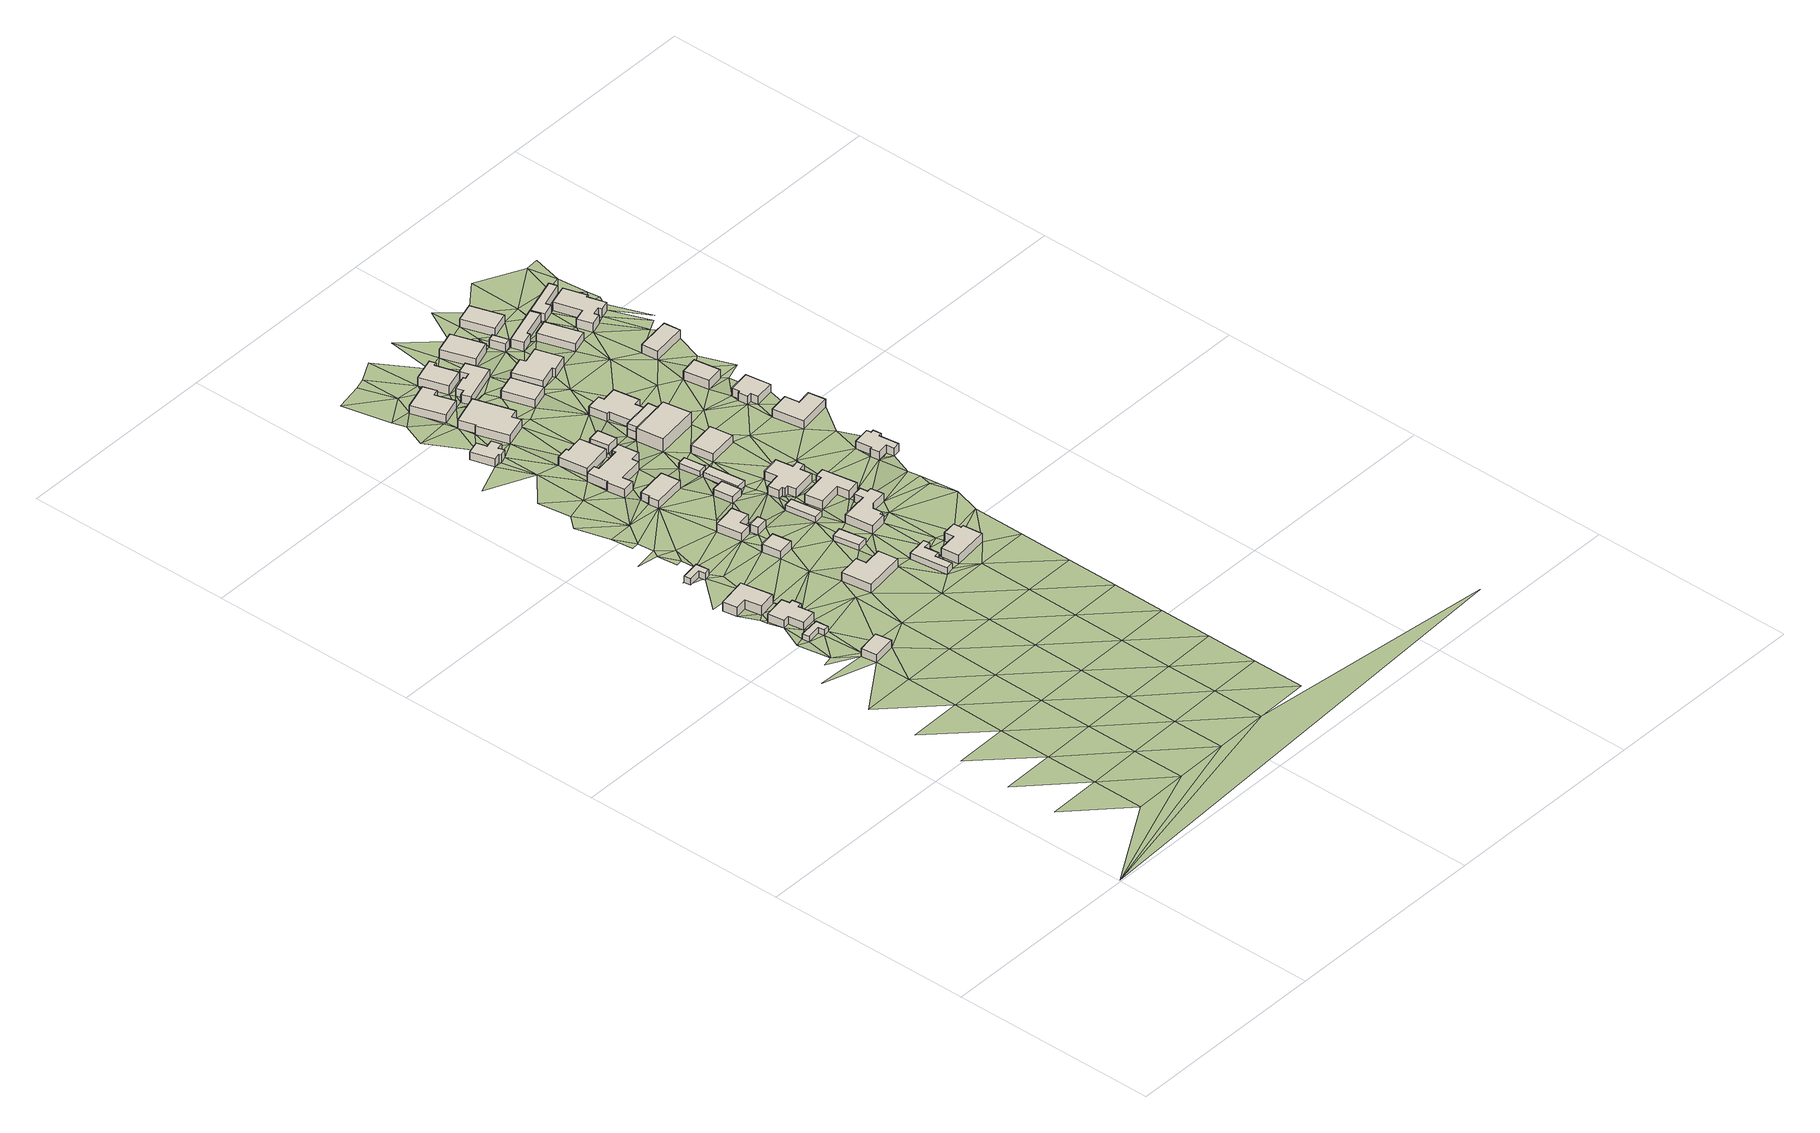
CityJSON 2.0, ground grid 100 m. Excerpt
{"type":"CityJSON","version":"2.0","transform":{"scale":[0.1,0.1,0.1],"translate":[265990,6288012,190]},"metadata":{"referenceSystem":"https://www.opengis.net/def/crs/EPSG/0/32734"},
"CityObjects":{
"building1":{"type":"Building","attributes":{"building":"cabin","building:levels":"1","building_height":2.8,"roof_height":196.47,"ground_height":193.67,"plus_code":"4FRWFFHJ+X83"},"geometry":[{"type":"Solid","lod":"1","boundaries":[[[[0,1,2,3]],[[1,4,5,2]],[[4,6,7,5]],[[6,8,9,7]],[[8,10,11,9]],[[10,0,3,11]],[[3,2,5,7,9,11]],[[10,8,6,4,1,0]]]]}]},
"building2":{"type":"Building","attributes":{"address":"19 Lavender Crescent Mamre 7347 Cape Town","building":"house","building:levels":"1","building_height":4.1,"roof_height":197.36,"ground_height":193.26,"plus_code":"4FRWFFHJ+V96"},"geometry":[{"type":"Solid","lod":"1","boundaries":[[[[12,13,14,15]],[[13,16,17,14]],[[16,18,19,17]],[[18,12,15,19]],[[15,14,17,19]],[[18,16,13,12]]]]}]},
"building3":{"type":"Building","attributes":{"address":"23 Lavender Crescent Mamre 7347 Cape Town","building":"house","building:levels":"1","building_height":4.1,"roof_height":197.77,"ground_height":193.67,"plus_code":"4FRWFFJJ+283"},"geometry":[{"type":"Solid","lod":"1","boundaries":[[[[20,21,22,23]],[[21,24,25,22]],[[24,26,27,25]],[[26,28,29,27]],[[28,30,31,29]],[[30,32,33,31]],[[32,34,35,33]],[[34,36,37,35]],[[36,38,39,37]],[[38,20,23,39]],[[23,22,25,27,29,31,33,35,37,39]],[[38,36,34,32,30,28,26,24,21,20]]]]}]},
"building4":{"type":"Building","attributes":{"address":"25 Lavender Crescent Mamre 7347 Cape Town","building":"house","building:levels":"1","building_height":4.1,"roof_height":198.07,"ground_height":193.97,"plus_code":"4FRWFFJJ+38J"},"geometry":[{"type":"Solid","lod":"1","boundaries":[[[[40,41,42,43]],[[41,44,45,42]],[[44,46,47,45]],[[46,48,49,47]],[[48,50,51,49]],[[50,40,43,51]],[[43,42,45,47,49,51]],[[50,48,46,44,41,40]]]]}]},
"building5":{"type":"Building","attributes":{"building":"cabin","building:levels":"1","building_height":2.8,"roof_height":197.1,"ground_height":194.3,"plus_code":"4FRWFFJJ+58C"},"geometry":[{"type":"Solid","lod":"1","boundaries":[[[[52,53,54,55]],[[53,56,57,54]],[[56,58,59,57]],[[58,60,61,59]],[[60,62,63,61]],[[62,52,55,63]],[[55,54,57,59,61,63]],[[62,60,58,56,53,52]]]]}]},
"building6":{"type":"Building","attributes":{"address":"26 Lavender Crescent Mamre 7347 Cape Town","building":"yes","building:levels":"1","building_height":4.1,"roof_height":199.03,"ground_height":194.93,"plus_code":"4FRWFFJJ+4FC"},"geometry":[{"type":"Solid","lod":"1","boundaries":[[[[64,65,66,67]],[[65,68,69,66]],[[68,70,71,69]],[[70,64,67,71]],[[67,66,69,71]],[[70,68,65,64]]]]}]},
"building7":{"type":"Building","attributes":{"address":"22 Lavender Crescent Mamre 7347 Cape Town","building":"house","building:levels":"1","building_height":4.1,"roof_height":198.68,"ground_height":194.58,"plus_code":"4FRWFFHJ+XGC"},"geometry":[{"type":"Solid","lod":"1","boundaries":[[[[72,73,74,75]],[[73,76,77,74]],[[76,78,79,77]],[[78,80,81,79]],[[80,82,83,81]],[[82,72,75,83]],[[75,74,77,79,81,83]],[[82,80,78,76,73,72]]]]}]},
"building8":{"type":"Building","attributes":{"address":"28 Lavender Crescent Mamre 7347 Cape Town","building":"house","building:levels":"1","building_height":4.1,"roof_height":199.2,"ground_height":195.1,"plus_code":"4FRWFFJJ+6F2"},"geometry":[{"type":"Solid","lod":"1","boundaries":[[[[84,85,86,87]],[[85,88,89,86]],[[88,90,91,89]],[[90,92,93,91]],[[92,94,95,93]],[[94,84,87,95]],[[87,86,89,91,93,95]],[[94,92,90,88,85,84]]]]}]},
"building9":{"type":"Building","attributes":{"address":"14 Erica Street Mamre 7347 Cape Town","building":"house","building:levels":"1","building_height":4.1,"roof_height":199.12,"ground_height":195.02,"plus_code":"4FRWFFJJ+H8X"},"geometry":[{"type":"Solid","lod":"1","boundaries":[[[[96,97,98,99]],[[97,100,101,98]],[[100,102,103,101]],[[102,104,105,103]],[[104,106,107,105]],[[106,108,109,107]],[[108,110,111,109]],[[110,112,113,111]],[[112,114,115,113]],[[114,96,99,115]],[[99,98,101,103,105,107,109,111,113,115]],[[114,112,110,108,106,104,102,100,97,96]]]]}]},
"building10":{"type":"Building","attributes":{"address":"Lavender Crescent Mamre 7347 Cape Town","building":"garage","building:levels":"1","building_height":4.1,"roof_height":199.03,"ground_height":194.93,"plus_code":"4FRWFFJJ+5FG"},"geometry":[{"type":"Solid","lod":"1","boundaries":[[[[116,117,118,119]],[[117,120,121,118]],[[120,122,123,121]],[[122,116,119,123]],[[119,118,121,123]],[[122,120,117,116]]]]}]},
"building11":{"type":"Building","attributes":{"address":"32 Lavender Crescent Mamre 7347 Cape Town","building":"house","building:levels":"1","building_height":4.1,"roof_height":199.18,"ground_height":195.08,"plus_code":"4FRWFFJJ+8CX"},"geometry":[{"type":"Solid","lod":"1","boundaries":[[[[124,125,126,127]],[[125,128,129,126]],[[128,130,131,129]],[[130,132,133,131]],[[132,134,135,133]],[[134,124,127,135]],[[127,126,129,131,133,135]],[[134,132,130,128,125,124]]]]}]},
"building12":{"type":"Building","attributes":{"building":"cabin","building:levels":"1","building_height":2.8,"roof_height":197.84,"ground_height":195.04,"plus_code":"4FRWFFJJ+3H2"},"geometry":[{"type":"Solid","lod":"1","boundaries":[[[[136,137,138,139]],[[137,140,141,138]],[[140,142,143,141]],[[142,136,139,143]],[[139,138,141,143]],[[142,140,137,136]]]]}]},
"building13":{"type":"Building","attributes":{"address":"34 Lavender Crescent Mamre 7347 Cape Town","building":"house","building:levels":"1","building_height":4.1,"roof_height":199.19,"ground_height":195.09,"plus_code":"4FRWFFJJ+CC9"},"geometry":[{"type":"Solid","lod":"1","boundaries":[[[[144,145,146,147]],[[145,148,149,146]],[[148,150,151,149]],[[150,152,153,151]],[[152,154,155,153]],[[154,156,157,155]],[[156,158,159,157]],[[158,160,161,159]],[[160,162,163,161]],[[162,164,165,163]],[[164,166,167,165]],[[166,168,169,167]],[[168,170,171,169]],[[170,144,147,171]],[[147,146,149,151,153,155,157,159,161,163,165,167,169,171]],[[170,168,166,164,162,160,158,156,154,152,150,148,145,144]]]]}]},
"building14":{"type":"Building","attributes":{"building":"cabin","building:levels":"1","building_height":2.8,"roof_height":197.38,"ground_height":194.58,"plus_code":"4FRWFFHJ+WJJ"},"geometry":[{"type":"Solid","lod":"1","boundaries":[[[[172,173,174,175]],[[173,176,177,174]],[[176,178,179,177]],[[178,180,181,179]],[[180,182,183,181]],[[182,184,185,183]],[[184,186,187,185]],[[186,172,175,187]],[[175,174,177,179,181,183,185,187]],[[186,184,182,180,178,176,173,172]]]]}]},
"building15":{"type":"Building","attributes":{"address":"7 Erica Street Mamre 7347 Cape Town","building":"house","building:levels":"1","building_height":4.1,"roof_height":199.28,"ground_height":195.18,"plus_code":"4FRWFFJJ+FCG"},"geometry":[{"type":"Solid","lod":"1","boundaries":[[[[188,189,190,191]],[[189,192,193,190]],[[192,194,195,193]],[[194,196,197,195]],[[196,198,199,197]],[[198,188,191,199]],[[191,190,193,195,197,199]],[[198,196,194,192,189,188]]]]}]},
"building16":{"type":"Building","attributes":{"building":"cabin","building:levels":"1","building_height":2.8,"roof_height":198.63,"ground_height":195.83,"plus_code":"4FRWFFJJ+7G7"},"geometry":[{"type":"Solid","lod":"1","boundaries":[[[[200,201,202,203]],[[201,204,205,202]],[[204,206,207,205]],[[206,200,203,207]],[[203,202,205,207]],[[206,204,201,200]]]]}]},
"building17":{"type":"Building","attributes":{"address":"43 Khorhamer Street Mamre 7347 Cape Town","building":"house","building:levels":"1","building_height":4.1,"roof_height":199.42,"ground_height":195.32,"plus_code":"4FRWFFJJ+P98"},"geometry":[{"type":"Solid","lod":"1","boundaries":[[[[208,209,210,211]],[[209,212,213,210]],[[212,214,215,213]],[[214,216,217,215]],[[216,218,219,217]],[[218,208,211,219]],[[211,210,213,215,217,219]],[[218,216,214,212,209,208]]]]}]},
"building18":{"type":"Building","attributes":{"building":"cabin","building:levels":"1","building_height":2.8,"roof_height":198.3,"ground_height":195.5,"plus_code":"4FRWFFJJ+4HV"},"geometry":[{"type":"Solid","lod":"1","boundaries":[[[[220,221,222,223]],[[221,224,225,222]],[[224,226,227,225]],[[226,220,223,227]],[[223,222,225,227]],[[226,224,221,220]]]]}]},
"building19":{"type":"Building","attributes":{"address":"Erica Street Mamre 7347 Cape Town","building":"house","building:levels":"1","building_height":4.1,"roof_height":199.52,"ground_height":195.42,"plus_code":"4FRWFFJJ+JCC"},"geometry":[{"type":"Solid","lod":"1","boundaries":[[[[228,229,230,231]],[[229,232,233,230]],[[232,234,235,233]],[[234,236,237,235]],[[236,238,239,237]],[[238,240,241,239]],[[240,242,243,241]],[[242,228,231,243]],[[231,230,233,235,237,239,241,243]],[[242,240,238,236,234,232,229,228]]]]}]},
"building20":{"type":"Building","attributes":{"building":"cabin","building:levels":"1","building_height":2.8,"roof_height":198.48,"ground_height":195.68,"plus_code":"4FRWFFJJ+7GQ"},"geometry":[{"type":"Solid","lod":"1","boundaries":[[[[244,245,246,247]],[[245,248,249,246]],[[248,250,251,249]],[[250,244,247,251]],[[247,246,249,251]],[[250,248,245,244]]]]}]},
"building21":{"type":"Building","attributes":{"address":"18 Lavender Crescent Mamre 7347 Cape Town","building":"house","building:levels":"1","building_height":4.1,"roof_height":198.9,"ground_height":194.8,"plus_code":"4FRWFFHJ+WM7"},"geometry":[{"type":"Solid","lod":"1","boundaries":[[[[252,253,254,255]],[[253,256,257,254]],[[256,258,259,257]],[[258,260,261,259]],[[260,262,263,261]],[[262,264,265,263]],[[264,266,267,265]],[[266,252,255,267]],[[255,254,257,259,261,263,265,267]],[[266,264,262,260,258,256,253,252]]]]}]},
"building22":{"type":"Building","attributes":{"building":"cabin","building:levels":"1","building_height":2.8,"roof_height":198.48,"ground_height":195.68,"plus_code":"4FRWFFJJ+8GP"},"geometry":[{"type":"Solid","lod":"1","boundaries":[[[[268,269,270,271]],[[269,272,273,270]],[[272,274,275,273]],[[274,268,271,275]],[[271,270,273,275]],[[274,272,269,268]]]]}]},
"building23":{"type":"Building","attributes":{"address":"Mamre 7347 Cape Town","building":"garage","building:levels":"1","building_height":4.1,"roof_height":199.28,"ground_height":195.18,"plus_code":"4FRWFFJJ+FFH"},"geometry":[{"type":"Solid","lod":"1","boundaries":[[[[276,277,278,279]],[[277,280,281,278]],[[280,282,283,281]],[[282,276,279,283]],[[279,278,281,283]],[[282,280,277,276]]]]}]},
"building24":{"type":"Building","attributes":{"address":"14 Lavender Crescent Mamre 7347 Cape Town","building":"house","building:levels":"1","building_height":4.1,"roof_height":199.26,"ground_height":195.16,"plus_code":"4FRWFFJJ+3JG"},"geometry":[{"type":"Solid","lod":"1","boundaries":[[[[284,285,286,287]],[[285,288,289,286]],[[288,290,291,289]],[[290,292,293,291]],[[292,294,295,293]],[[294,296,297,295]],[[296,298,299,297]],[[298,300,301,299]],[[300,302,303,301]],[[302,304,305,303]],[[304,306,307,305]],[[306,308,309,307]],[[308,284,287,309]],[[287,286,289,291,293,295,297,299,301,303,305,307,309]],[[308,306,304,302,300,298,296,294,292,290,288,285,284]]]]}]},
"building25":{"type":"Building","attributes":{"address":"10 Lavender Crescent Mamre 7347 Cape Town","building":"house","building:levels":"1","building_height":4.1,"roof_height":199.93,"ground_height":195.83,"plus_code":"4FRWFFJJ+6J6"},"geometry":[{"type":"Solid","lod":"1","boundaries":[[[[310,311,312,313]],[[311,314,315,312]],[[314,316,317,315]],[[316,318,319,317]],[[318,320,321,319]],[[320,322,323,321]],[[322,324,325,323]],[[324,326,327,325]],[[326,328,329,327]],[[328,330,331,329]],[[330,332,333,331]],[[332,334,335,333]],[[334,336,337,335]],[[336,310,313,337]],[[313,312,315,317,319,321,323,325,327,329,331,333,335,337]],[[336,334,332,330,328,326,324,322,320,318,316,314,311,310]]]]}]},
"building26":{"type":"Building","attributes":{"address":"12 Lavender Crescent Mamre 7347 Cape Town","building":"construction","building:levels":"1","building_height":4.1,"roof_height":199.89,"ground_height":195.79,"plus_code":"4FRWFFJJ+4JW"},"geometry":[{"type":"Solid","lod":"1","boundaries":[[[[338,339,340,341]],[[339,342,343,340]],[[342,344,345,343]],[[344,346,347,345]],[[346,348,349,347]],[[348,350,351,349]],[[350,352,353,351]],[[352,338,341,353]],[[341,340,343,345,347,349,351,353]],[[352,350,348,346,344,342,339,338]]]]}]},
"building27":{"type":"Building","attributes":{"address":"41 Khorhamer Street Mamre 7347 Cape Town","building":"house","building:levels":"1","building_height":4.1,"roof_height":200.21,"ground_height":196.11,"plus_code":"4FRWFFJJ+QC5"},"geometry":[{"type":"Solid","lod":"1","boundaries":[[[[354,355,356,357]],[[355,358,359,356]],[[358,360,361,359]],[[360,362,363,361]],[[362,364,365,363]],[[364,354,357,365]],[[357,356,359,361,363,365]],[[364,362,360,358,355,354]]]]}]},
"building28":{"type":"Building","attributes":{"address":"Khorhamer Street Mamre 7347 Cape Town","building":"yes","building:levels":"1","building_height":4.1,"roof_height":199.83,"ground_height":195.73,"plus_code":"4FRWFFJJ+PF7"},"geometry":[{"type":"Solid","lod":"1","boundaries":[[[[366,367,368,369]],[[367,370,371,368]],[[370,372,373,371]],[[372,374,375,373]],[[374,376,377,375]],[[376,378,379,377]],[[378,380,381,379]],[[380,382,383,381]],[[382,384,385,383]],[[384,366,369,385]],[[369,368,371,373,375,377,379,381,383,385]],[[384,382,380,378,376,374,372,370,367,366]]]]}]},
"building29":{"type":"Building","attributes":{"address":"10 Erica Street Mamre 7347 Cape Town","building":"house","building:levels":"1","building_height":4.1,"roof_height":199.52,"ground_height":195.42,"plus_code":"4FRWFFJJ+JGR"},"geometry":[{"type":"Solid","lod":"1","boundaries":[[[[386,387,388,389]],[[387,390,391,388]],[[390,392,393,391]],[[392,386,389,393]],[[389,388,391,393]],[[392,390,387,386]]]]}]},
"building30":{"type":"Building","attributes":{"building":"house","building:levels":"1","building_height":4.1,"roof_height":199.78,"ground_height":195.68,"plus_code":"4FRWFFJJ+8JR"},"geometry":[{"type":"Solid","lod":"1","boundaries":[[[[394,395,396,397]],[[395,398,399,396]],[[398,400,401,399]],[[400,394,397,401]],[[397,396,399,401]],[[400,398,395,394]]]]}]},
"building31":{"type":"Building","attributes":{"building":"garage","building:levels":"1","building_height":4.1,"roof_height":199.65,"ground_height":195.55,"plus_code":"4FRWFFJJ+FH3"},"geometry":[{"type":"Solid","lod":"1","boundaries":[[[[402,403,404,405]],[[403,406,407,404]],[[406,408,409,407]],[[408,402,405,409]],[[405,404,407,409]],[[408,406,403,402]]]]}]},
"building32":{"type":"Building","attributes":{"address":"Lavender Crescent Mamre 7347 Cape Town","building":"house","building:levels":"2","building_height":6.9,"roof_height":202.45,"ground_height":195.55,"plus_code":"4FRWFFJJ+CHG"},"geometry":[{"type":"Solid","lod":"1","boundaries":[[[[408,410,411,412]],[[410,413,414,411]],[[413,415,416,414]],[[415,417,418,416]],[[417,402,419,418]],[[402,408,412,419]],[[412,411,414,416,418,419]],[[402,417,415,413,410,408]]]]}]},
"building33":{"type":"Building","attributes":{"building":"house","building:levels":"2","building_height":6.9,"roof_height":202.45,"ground_height":195.55,"plus_code":"4FRWFFJJ+CHG"},"geometry":[{"type":"Solid","lod":"1","boundaries":[[[[408,410,411,412]],[[410,413,414,411]],[[413,415,416,414]],[[415,417,418,416]],[[417,402,419,418]],[[402,403,420,419]],[[403,406,421,420]],[[406,408,412,421]],[[412,411,414,416,418,419,420,421]],[[406,403,402,417,415,413,410,408]]]]}]},
"building34":{"type":"Building","attributes":{"address":"2 Lavender Crescent Mamre 7347 Cape Town","building":"house","building:levels":"1","building_height":4.1,"roof_height":199.75,"ground_height":195.65,"plus_code":"4FRWFFJJ+FHW"},"geometry":[{"type":"Solid","lod":"1","boundaries":[[[[422,423,424,425]],[[423,426,427,424]],[[426,428,429,427]],[[428,430,431,429]],[[430,432,433,431]],[[432,434,435,433]],[[434,436,437,435]],[[436,438,439,437]],[[438,440,441,439]],[[440,422,425,441]],[[425,424,427,429,431,433,435,437,439,441]],[[440,438,436,434,432,430,428,426,423,422]]]]}]},
"building35":{"type":"Building","attributes":{"address":"39 Khorhamer Street Mamre 7347 Cape Town","building":"house","building:levels":"1","building_height":4.1,"roof_height":200.6,"ground_height":196.5,"plus_code":"4FRWFFJJ+QG8"},"geometry":[{"type":"Solid","lod":"1","boundaries":[[[[442,443,444,445]],[[443,446,447,444]],[[446,448,449,447]],[[448,442,445,449]],[[445,444,447,449]],[[448,446,443,442]]]]}]},
"building36":{"type":"Building","attributes":{"address":"8 Erica Street Mamre 7347 Cape Town","building":"house","building:levels":"1","building_height":4.1,"roof_height":200.37,"ground_height":196.27,"plus_code":"4FRWFFJJ+MH3"},"geometry":[{"type":"Solid","lod":"1","boundaries":[[[[450,451,452,453]],[[451,454,455,452]],[[454,456,457,455]],[[456,458,459,457]],[[458,460,461,459]],[[460,462,463,461]],[[462,464,465,463]],[[464,450,453,465]],[[453,452,455,457,459,461,463,465]],[[464,462,460,458,456,454,451,450]]]]}]},
"building37":{"type":"Building","attributes":{"address":"Mamre 7347 Cape Town","building":"yes","building:levels":"1","building_height":4.1,"roof_height":200.6,"ground_height":196.5,"plus_code":"4FRWFFJJ+PHP"},"geometry":[{"type":"Solid","lod":"1","boundaries":[[[[466,467,468,469]],[[467,470,471,468]],[[470,472,473,471]],[[472,466,469,473]],[[469,468,471,473]],[[472,470,467,466]]]]}]},
"building38":{"type":"Building","attributes":{"address":"Lavender Crescent Mamre 7347 Cape Town","building":"house","building:levels":"1","building_height":4.1,"roof_height":199.91,"ground_height":195.81,"plus_code":"4FRWFFJJ+5Q4"},"geometry":[{"type":"Solid","lod":"1","boundaries":[[[[474,475,476,477]],[[475,478,479,476]],[[478,480,481,479]],[[480,482,483,481]],[[482,484,485,483]],[[484,486,487,485]],[[486,488,489,487]],[[488,490,491,489]],[[490,492,493,491]],[[492,494,495,493]],[[494,496,497,495]],[[496,474,477,497]],[[477,476,479,481,483,485,487,489,491,493,495,497]],[[496,494,492,490,488,486,484,482,480,478,475,474]]]]}]},
"building39":{"type":"Building","attributes":{"address":"37 Khorhamer Street Mamre 7347 Cape Town","building":"house","building:levels":"1","building_height":4.1,"roof_height":200.6,"ground_height":196.5,"plus_code":"4FRWFFJJ+QJR"},"geometry":[{"type":"Solid","lod":"1","boundaries":[[[[498,499,500,501]],[[499,502,503,500]],[[502,504,505,503]],[[504,498,501,505]],[[501,500,503,505]],[[504,502,499,498]]]]}]},
"building40":{"type":"Building","attributes":{"address":"7 Lavender Crescent Mamre 7347 Cape Town","building":"house","building:levels":"1","building_height":4.1,"roof_height":200.54,"ground_height":196.44,"plus_code":"4FRWFFJJ+7QW"},"geometry":[{"type":"Solid","lod":"1","boundaries":[[[[506,507,508,509]],[[507,510,511,508]],[[510,512,513,511]],[[512,514,515,513]],[[514,516,517,515]],[[516,506,509,517]],[[509,508,511,513,515,517]],[[516,514,512,510,507,506]]]]}]},
"building41":{"type":"Building","attributes":{"address":"Erica Street Mamre 7347 Cape Town","building":"yes","building:levels":"1","building_height":4.1,"roof_height":200.88,"ground_height":196.78,"plus_code":"4FRWFFJJ+PJH"},"geometry":[{"type":"Solid","lod":"1","boundaries":[[[[518,519,520,521]],[[519,522,523,520]],[[522,524,525,523]],[[524,526,527,525]],[[526,528,529,527]],[[528,518,521,529]],[[521,520,523,525,527,529]],[[528,526,524,522,519,518]]]]}]},
"building42":{"type":"Building","attributes":{"address":"6 Erica Street Mamre 7347 Cape Town","building":"house","building:levels":"1","building_height":4.1,"roof_height":200.88,"ground_height":196.78,"plus_code":"4FRWFFJJ+MMF"},"geometry":[{"type":"Solid","lod":"1","boundaries":[[[[530,531,532,533]],[[531,534,535,532]],[[534,536,537,535]],[[536,530,533,537]],[[533,532,535,537]],[[536,534,531,530]]]]}]},
"building43":{"type":"Building","attributes":{"address":"5 Lavender Crescent Mamre 7347 Cape Town","building":"house","building:levels":"1","building_height":4.1,"roof_height":200.51,"ground_height":196.41,"plus_code":"4FRWFFJJ+9QC"},"geometry":[{"type":"Solid","lod":"1","boundaries":[[[[538,539,540,541]],[[539,542,543,540]],[[542,544,545,543]],[[544,546,547,545]],[[546,548,549,547]],[[548,550,551,549]],[[550,552,553,551]],[[552,538,541,553]],[[541,540,543,545,547,549,551,553]],[[552,550,548,546,544,542,539,538]]]]}]},
"building44":{"type":"Building","attributes":{"address":"3 Lavender Crescent Mamre 7347 Cape Town","building":"house","building:levels":"1","building_height":4.1,"roof_height":200.64,"ground_height":196.54,"plus_code":"4FRWFFJJ+FP9"},"geometry":[{"type":"Solid","lod":"1","boundaries":[[[[554,555,556,557]],[[555,558,559,556]],[[558,560,561,559]],[[560,554,557,561]],[[557,556,559,561]],[[560,558,555,554]]]]}]},
"building45":{"type":"Building","attributes":{"address":"1 Lavender Crescent Mamre 7347 Cape Town","building":"house","building:levels":"1","building_height":4.1,"roof_height":201,"ground_height":196.9,"plus_code":"4FRWFFJJ+HQ3"},"geometry":[{"type":"Solid","lod":"1","boundaries":[[[[562,563,564,565]],[[563,566,567,564]],[[566,568,569,567]],[[568,562,565,569]],[[565,564,567,569]],[[568,566,563,562]]]]}]},
"building46":{"type":"Building","attributes":{"address":"Erica Street Mamre 7347 Cape Town","building":"yes","building:levels":"1","building_height":4.1,"roof_height":201.03,"ground_height":196.93,"plus_code":"4FRWFFJJ+PPR"},"geometry":[{"type":"Solid","lod":"1","boundaries":[[[[570,571,572,573]],[[571,574,575,572]],[[574,576,577,575]],[[576,578,579,577]],[[578,580,581,579]],[[580,570,573,581]],[[573,572,575,577,579,581]],[[580,578,576,574,571,570]]]]}]},
"building47":{"type":"Building","attributes":{"address":"4 Erica Street Mamre 7347 Cape Town","building":"house","building:levels":"1","building_height":4.1,"roof_height":201.27,"ground_height":197.17,"plus_code":"4FRWFFJJ+MQR"},"geometry":[{"type":"Solid","lod":"1","boundaries":[[[[582,583,584,585]],[[583,586,587,584]],[[586,588,589,587]],[[588,590,591,589]],[[590,592,593,591]],[[592,594,595,593]],[[594,596,597,595]],[[596,598,599,597]],[[598,600,601,599]],[[600,602,603,601]],[[602,604,605,603]],[[604,582,585,605]],[[585,584,587,589,591,593,595,597,599,601,603,605]],[[604,602,600,598,596,594,592,590,588,586,583,582]]]]}]},
"terrain1":{"type":"TINRelief","geometry":[{"type":"CompositeSurface","lod":"1","boundaries":[[[606,607,608]],[[609,610,608]],[[611,612,609]],[[606,613,607]],[[609,608,607]],[[614,615,611]],[[609,616,611]],[[617,618,614]],[[616,609,607]],[[614,611,619]],[[606,620,613]],[[617,621,622]],[[619,611,616]],[[622,621,18]],[[614,623,617]],[[16,624,18]],[[616,607,613]],[[623,614,619]],[[625,626,16]],[[627,625,4]],[[617,628,621]],[[1,627,4]],[[629,625,16]],[[625,8,4]],[[1,34,627]],[[616,630,619]],[[8,625,629]],[[628,617,623]],[[12,18,621]],[[38,34,1]],[[630,616,613]],[[631,632,34]],[[4,8,6]],[[633,632,631]],[[629,16,13]],[[46,633,634]],[[38,1,0]],[[34,38,36]],[[631,634,633]],[[629,10,8]],[[634,635,46]],[[629,13,10]],[[623,619,636]],[[12,621,637]],[[628,637,621]],[[634,631,638]],[[20,38,0]],[[10,20,0]],[[636,619,630]],[[639,634,638]],[[640,641,642]],[[21,20,24]],[[643,628,623]],[[644,645,638]],[[646,13,12]],[[639,638,645]],[[630,613,620]],[[647,52,648]],[[642,649,650]],[[651,10,13]],[[643,623,636]],[[637,646,12]],[[20,10,651]],[[641,652,642]],[[653,648,52]],[[24,20,651]],[[642,652,654]],[[637,628,655]],[[656,657,658]],[[654,648,653]],[[646,651,13]],[[659,660,656]],[[630,661,636]],[[662,645,24]],[[639,645,662]],[[628,643,655]],[[639,70,641]],[[663,664,665]],[[656,660,666]],[[660,648,666]],[[666,657,656]],[[630,620,661]],[[620,606,667]],[[652,641,68]],[[637,668,646]],[[80,24,651]],[[665,669,670]],[[652,88,654]],[[665,664,669]],[[88,648,654]],[[671,643,636]],[[668,637,655]],[[662,24,80]],[[82,651,646]],[[670,669,672]],[[639,662,70]],[[648,673,666]],[[671,636,661]],[[70,68,641]],[[132,664,657]],[[666,132,657]],[[80,651,82]],[[68,88,652]],[[674,675,672]],[[646,676,82]],[[655,643,677]],[[672,669,674]],[[664,132,669]],[[646,668,676]],[[673,648,88]],[[661,620,678]],[[671,677,643]],[[673,132,666]],[[662,80,679]],[[675,674,680]],[[70,662,64]],[[104,681,680]],[[674,669,144]],[[655,682,668]],[[683,88,68]],[[669,132,130]],[[68,65,683]],[[661,684,671]],[[130,125,669]],[[669,125,144]],[[676,685,82]],[[677,682,655]],[[88,683,122]],[[122,90,88]],[[122,683,65]],[[140,64,662]],[[144,170,674]],[[662,679,140]],[[684,661,678]],[[680,674,166]],[[686,132,673]],[[680,108,104]],[[104,108,106]],[[170,166,674]],[[120,687,90]],[[676,668,688]],[[120,90,122]],[[125,130,128]],[[689,690,679]],[[110,108,680]],[[691,686,673]],[[65,116,122]],[[687,120,692]],[[671,693,677]],[[166,170,168]],[[144,125,694]],[[682,688,668]],[[685,676,176]],[[194,680,166]],[[110,680,194]],[[679,690,142]],[[65,64,220]],[[117,692,120]],[[100,97,695]],[[112,110,114]],[[142,140,679]],[[696,100,697]],[[684,693,671]],[[201,132,686]],[[695,97,96]],[[100,695,96]],[[698,699,696]],[[166,700,194]],[[166,701,700]],[[116,65,220]],[[702,686,691]],[[140,220,64]],[[100,96,234]],[[685,703,690]],[[694,125,124]],[[110,236,114]],[[699,704,705]],[[236,110,194]],[[697,698,696]],[[685,176,703]],[[706,176,676]],[[142,690,136]],[[114,236,96]],[[702,691,692]],[[682,677,707]],[[234,697,100]],[[132,201,134]],[[117,116,226]],[[688,706,676]],[[702,201,686]],[[708,694,709]],[[236,234,96]],[[705,710,711]],[[704,699,698]],[[712,236,194]],[[700,701,713]],[[714,692,117]],[[292,690,703]],[[693,707,677]],[[701,715,716]],[[690,292,136]],[[220,140,137]],[[232,697,234]],[[710,705,704]],[[220,226,116]],[[694,124,709]],[[697,212,698]],[[212,704,698]],[[176,706,717]],[[718,717,719]],[[702,692,714]],[[137,136,292]],[[710,720,711]],[[721,717,266]],[[717,721,719]],[[722,688,682]],[[717,706,266]],[[714,117,226]],[[716,715,723]],[[713,701,716]],[[712,724,725]],[[726,236,712]],[[137,290,220]],[[697,214,212]],[[719,721,727]],[[703,728,292]],[[201,244,134]],[[137,292,290]],[[134,272,124]],[[727,721,729]],[[220,290,221]],[[707,722,682]],[[725,730,712]],[[731,702,714]],[[124,272,709]],[[730,726,712]],[[710,704,732]],[[733,244,201]],[[734,709,735]],[[244,274,134]],[[731,736,733]],[[272,134,274]],[[710,737,720]],[[716,280,713]],[[738,226,224]],[[214,697,739]],[[729,721,740]],[[348,221,290]],[[736,244,733]],[[731,741,736]],[[713,742,725]],[[714,226,738]],[[728,743,292]],[[713,280,742]],[[725,742,730]],[[744,728,729]],[[221,346,224]],[[745,280,716]],[[266,706,252]],[[731,714,746]],[[688,747,706]],[[741,731,746]],[[348,346,221]],[[721,748,740]],[[738,224,749]],[[413,735,709]],[[216,214,750]],[[740,744,729]],[[274,244,268]],[[751,726,752]],[[737,710,355]],[[743,728,744]],[[413,709,272]],[[753,726,730]],[[346,330,224]],[[749,224,330]],[[749,754,738]],[[730,742,755]],[[280,745,756]],[[732,355,710]],[[722,747,688]],[[250,268,244]],[[384,214,739]],[[382,214,384]],[[290,757,348]],[[752,726,753]],[[758,749,330]],[[358,750,214]],[[746,714,759]],[[378,214,382]],[[759,741,746]],[[735,410,745]],[[760,743,761]],[[732,750,355]],[[378,358,214]],[[272,269,413]],[[268,250,762]],[[355,750,358]],[[745,410,756]],[[250,741,398]],[[744,763,743]],[[764,744,740]],[[762,269,268]],[[759,714,765]],[[378,382,380]],[[290,766,767]],[[763,761,743]],[[735,413,410]],[[355,768,737]],[[767,757,290]],[[769,330,346]],[[763,770,761]],[[739,771,384]],[[741,759,398]],[[752,772,739]],[[753,730,423]],[[756,773,755]],[[755,423,730]],[[250,398,762]],[[392,752,753]],[[757,774,348]],[[763,744,764]],[[775,770,763]],[[706,776,252]],[[762,395,269]],[[413,269,395]],[[773,756,410]],[[378,376,358]],[[747,776,706]],[[772,771,739]],[[764,777,778]],[[398,395,762]],[[392,772,752]],[[330,769,779]],[[408,773,410]],[[330,779,780]],[[426,755,773]],[[763,781,775]],[[782,768,355]],[[759,783,398]],[[753,423,392]],[[784,757,767]],[[358,376,785]],[[366,384,771]],[[423,755,426]],[[786,757,784]],[[773,430,426]],[[252,787,778]],[[372,376,374]],[[784,788,789]],[[764,778,787]],[[772,790,771]],[[785,376,372]],[[395,791,413]],[[779,792,780]],[[786,784,789]],[[780,793,794]],[[785,795,796]],[[795,785,372]],[[426,430,428]],[[796,795,797]],[[783,798,398]],[[783,799,800]],[[780,792,793]],[[423,801,392]],[[764,802,763]],[[773,803,430]],[[804,797,795]],[[252,776,787]],[[804,782,797]],[[366,771,790]],[[805,781,763]],[[806,804,795]],[[783,800,807]],[[793,792,807]],[[800,793,807]],[[782,804,443]],[[808,791,395]],[[806,443,804]],[[801,423,809]],[[430,803,432]],[[790,801,458]],[[810,789,781]],[[366,790,811]],[[802,764,787]],[[443,812,782]],[[811,790,458]],[[809,423,422]],[[789,492,786]],[[806,366,446]],[[807,813,783]],[[813,798,783]],[[446,443,806]],[[792,786,490]],[[458,801,809]],[[802,805,763]],[[811,814,366]],[[422,440,438]],[[808,798,813]],[[402,815,803]],[[432,803,436]],[[436,434,432]],[[807,792,486]],[[809,422,438]],[[805,816,781]],[[803,815,436]],[[458,809,462]],[[812,443,817]],[[816,810,781]],[[466,446,366]],[[458,462,460]],[[789,810,492]],[[791,808,818]],[[786,492,490]],[[791,818,815]],[[466,366,814]],[[813,807,516]],[[792,490,486]],[[819,805,802]],[[814,820,821]],[[446,466,822]],[[464,462,809]],[[805,819,816]],[[823,436,815]],[[808,813,546]],[[436,823,438]],[[814,821,466]],[[821,820,824]],[[546,818,808]],[[809,438,825]],[[826,807,486]],[[516,807,826]],[[827,817,822]],[[828,822,466]],[[810,496,492]],[[522,466,821]],[[828,827,822]],[[813,516,829]],[[486,490,488]],[[522,821,824]],[[830,815,818]],[[831,492,496]],[[831,494,492]],[[809,825,464]],[[546,813,829]],[[828,832,827]],[[519,467,466]],[[466,522,519]],[[827,499,817]],[[831,496,494]],[[823,815,830]],[[823,825,438]],[[827,832,502]],[[467,502,832]],[[519,502,467]],[[499,833,817]],[[464,534,824]],[[824,531,522]],[[544,818,546]],[[827,502,499]],[[486,834,826]],[[818,544,539]],[[818,539,560]],[[830,818,560]],[[524,522,531]],[[824,534,531]],[[546,829,550]],[[464,825,534]],[[519,835,502]],[[524,531,526]],[[550,548,546]],[[829,836,550]],[[542,539,544]],[[837,516,826]],[[833,499,838]],[[823,566,825]],[[823,830,566]],[[526,531,530]],[[536,534,825]],[[519,839,835]],[[560,539,840]],[[841,842,836]],[[552,550,836]],[[526,530,843]],[[840,539,844]],[[560,840,845]],[[539,538,844]],[[825,566,563]],[[830,846,566]],[[536,825,590]],[[847,530,536]],[[563,590,825]],[[838,835,848]],[[570,530,847]],[[844,538,849]],[[847,536,588]],[[843,530,570]],[[835,839,848]],[[570,847,588]],[[839,843,850]],[[536,590,588]],[[843,570,850]],[[851,566,846]],[[852,845,840]],[[846,845,852]],[[848,839,850]],[[848,853,838]],[[570,588,854]],[[851,846,852]],[[855,590,563]],[[851,568,566]],[[588,586,854]],[[856,854,857]],[[850,858,848]],[[586,857,854]],[[859,590,855]],[[860,855,563]],[[859,861,862]],[[863,862,861]],[[855,861,859]],[[864,856,857]],[[848,865,853]],[[855,866,861]],[[857,867,864]],[[861,866,868]],[[865,848,858]],[[869,870,868]],[[870,869,871]],[[868,872,869]],[[871,873,867]],[[864,867,873]],[[869,874,871]],[[858,864,875]],[[871,874,873]],[[875,864,873]],[[865,858,875]],[[865,875,876]]]}]}
},
"vertices":[
[419,2007,37],[320,1996,37],[320,1996,65],[419,2007,65],[324,1963,37],[324,1963,65],[393,1972,37],[393,1972,65],[396,1944,37],[396,1944,65],[426,1947,37],[426,1947,65],
[520,1686,33],[507,1761,33],[507,1761,74],[520,1686,74],[395,1743,33],[395,1743,74],[407,1667,33],[407,1667,74],
[444,2041,37],[432,2115,37],[432,2115,78],[444,2041,78],[454,2118,37],[454,2118,78],[447,2161,37],[447,2161,78],[428,2158,37],[428,2158,78],[422,2195,37],[422,2195,78],[313,2178,37],[313,2178,78],[326,2098,37],[326,2098,78],[357,2103,37],[357,2103,78],[368,2030,37],[368,2030,78],
[420,2242,33],[393,2392,33],[393,2392,81],[420,2242,81],[249,2366,33],[249,2366,81],[261,2297,33],[261,2297,81],[319,2307,33],[319,2307,81],[333,2227,33],[333,2227,81],
[285,2605,37],[289,2572,37],[289,2572,71],[285,2605,71],[350,2581,37],[350,2581,71],[354,2551,37],[354,2551,71],[384,2556,37],[384,2556,71],[375,2618,37],[375,2618,71],
[726,2406,49],[713,2496,49],[713,2496,90],[726,2406,90],[633,2484,49],[633,2484,90],[647,2395,49],[647,2395,90],
[927,2002,42],[914,2097,42],[914,2097,87],[927,2002,87],[824,2084,42],[824,2084,87],[817,2134,42],[817,2134,87],[709,2119,42],[709,2119,87],[729,1975,42],[729,1975,87],
[729,2730,49],[610,2710,49],[610,2710,92],[729,2730,92],[630,2591,49],[630,2591,92],[688,2600,49],[688,2600,92],[681,2642,49],[681,2642,92],[742,2652,49],[742,2652,92],
[420,3765,50],[384,3755,50],[384,3755,91],[420,3765,91],[370,3803,50],[370,3803,91],[308,3785,50],[308,3785,91],[341,3674,50],[341,3674,91],[372,3683,50],[372,3683,91],[375,3673,50],[375,3673,91],[412,3684,50],[412,3684,91],[404,3712,50],[404,3712,91],[433,3720,50],[433,3720,91],
[764,2576,49],[758,2615,49],[758,2615,90],[764,2576,90],[700,2607,49],[700,2607,90],[706,2567,49],[706,2567,90],
[715,3099,51],[564,3079,51],[564,3079,92],[715,3099,92],[569,3037,51],[569,3037,92],[563,3036,51],[563,3036,92],[570,2987,51],[570,2987,92],[727,3008,51],[727,3008,92],
[950,2196,50],[928,2320,50],[928,2320,78],[950,2196,78],[878,2311,50],[878,2311,78],[899,2188,50],[899,2188,78],
[535,3143,47],[596,3152,47],[596,3152,92],[535,3143,92],[589,3200,47],[589,3200,92],[710,3217,47],[710,3217,92],[706,3249,47],[706,3249,92],[756,3256,47],[756,3256,92],[742,3355,47],[742,3355,92],[694,3348,47],[694,3348,92],[697,3330,47],[697,3330,92],[571,3312,47],[571,3312,92],[568,3336,47],[568,3336,92],[517,3329,47],[517,3329,92],[531,3229,47],[531,3229,92],[523,3228,47],[523,3228,92],
[1099,2012,42],[1000,1999,42],[1000,1999,74],[1099,2012,74],[1024,1820,42],[1024,1820,74],[1064,1826,42],[1064,1826,74],[1053,1909,42],[1053,1909,74],[1078,1913,42],[1078,1913,74],[1069,1979,42],[1069,1979,74],[1103,1983,42],[1103,1983,74],
[665,3498,49],[580,3484,49],[580,3484,93],[665,3498,93],[578,3495,49],[578,3495,93],[517,3485,49],[517,3485,93],[539,3348,49],[539,3348,93],[685,3371,49],[685,3371,93],
[842,2882,51],[781,2874,51],[781,2874,86],[842,2882,86],[793,2780,51],[793,2780,86],[854,2787,51],[854,2787,86],
[502,4208,53],[373,4167,53],[373,4167,94],[502,4208,94],[424,4012,53],[424,4012,94],[523,4044,53],[523,4044,94],[493,4136,53],[493,4136,94],[523,4146,53],[523,4146,94],
[918,2440,55],[964,2446,55],[964,2446,83],[918,2440,83],[942,2592,55],[942,2592,83],[896,2585,55],[896,2585,83],
[575,4001,50],[431,3955,50],[431,3955,95],[575,4001,95],[455,3877,50],[455,3877,95],[447,3875,50],[447,3875,95],[493,3725,50],[493,3725,95],[604,3759,50],[604,3759,95],[591,3800,50],[591,3800,95],[633,3813,50],[633,3813,95],
[840,2979,57],[861,2808,57],[861,2808,85],[840,2979,85],[907,2813,57],[907,2813,85],[885,2985,57],[885,2985,85],
[1276,1846,45],[1265,1941,45],[1265,1941,89],[1276,1846,89],[1252,1940,45],[1252,1940,89],[1248,1977,45],[1248,1977,89],[1180,1969,45],[1180,1969,89],[1186,1923,45],[1186,1923,89],[1093,1912,45],[1093,1912,89],[1104,1825,45],[1104,1825,89],
[874,2999,57],[860,3099,57],[860,3099,85],[874,2999,85],[818,3093,57],[818,3093,85],[832,2993,57],[832,2993,85],
[755,3477,51],[695,3468,51],[695,3468,93],[755,3477,93],[709,3378,51],[709,3378,93],[768,3387,51],[768,3387,93],
[1171,2417,50],[1126,2411,50],[1126,2411,93],[1171,2417,93],[1132,2367,50],[1132,2367,93],[999,2349,50],[999,2349,93],[1018,2216,50],[1018,2216,93],[1100,2228,50],[1100,2228,93],[1097,2245,50],[1097,2245,93],[1112,2247,50],[1112,2247,93],[1106,2291,50],[1106,2291,93],[1131,2311,50],[1131,2311,93],[1207,2321,50],[1207,2321,93],[1198,2383,50],[1198,2383,93],[1176,2380,50],[1176,2380,93],
[1127,2720,55],[1094,2714,55],[1094,2714,99],[1127,2720,99],[1081,2795,55],[1081,2795,99],[993,2781,55],[993,2781,99],[1003,2720,55],[1003,2720,99],[929,2708,55],[929,2708,99],[938,2653,55],[938,2653,99],[961,2656,55],[961,2656,99],[963,2643,55],[963,2643,99],[983,2646,55],[983,2646,99],[989,2606,55],[989,2606,99],[1108,2625,55],[1108,2625,99],[1099,2680,55],[1099,2680,99],[1133,2686,55],[1133,2686,99],
[1184,2444,55],[1157,2609,55],[1157,2609,99],[1184,2444,99],[1109,2601,55],[1109,2601,99],[1113,2578,55],[1113,2578,99],[985,2557,55],[985,2557,99],[1000,2472,55],[1000,2472,99],[1112,2491,55],[1112,2491,99],[1122,2434,55],[1122,2434,99],
[640,4290,57],[527,4255,57],[527,4255,102],[640,4290,102],[568,4120,57],[568,4120,102],[665,4150,57],[665,4150,102],[633,4256,57],[633,4256,102],[649,4261,57],[649,4261,102],
[764,4069,57],[729,4173,57],[729,4173,98],[764,4069,98],[673,4155,57],[673,4155,98],[686,4116,57],[686,4116,98],[657,4107,57],[657,4107,98],[653,4118,57],[653,4118,98],[579,4094,57],[579,4094,98],[590,4060,57],[590,4060,98],[562,4051,57],[562,4051,98],[576,4008,57],[576,4008,98],
[826,3827,54],[782,3974,54],[782,3974,95],[826,3827,95],[692,3947,54],[692,3947,95],[737,3800,54],[737,3800,95],
[1071,3142,57],[926,3121,57],[926,3121,98],[1071,3142,98],[942,3013,57],[942,3013,98],[1087,3034,57],[1087,3034,98],
[1002,3365,56],[996,3412,56],[996,3412,97],[1002,3365,97],[839,3390,56],[839,3390,97],[848,3343,56],[848,3343,97],
[840,3342,56],[840,3342,124],[848,3343,124],[858,3212,56],[858,3212,124],[1065,3240,56],[1065,3240,124],[1042,3372,56],[1042,3372,124],[1002,3365,124],
[996,3412,124],[839,3390,124],
[919,3614,57],[845,3603,57],[845,3603,98],[919,3614,98],[859,3515,57],[859,3515,98],[873,3518,57],[873,3518,98],[892,3400,57],[892,3400,98],[990,3415,57],[990,3415,98],[981,3469,57],[981,3469,98],[1015,3475,57],[1015,3475,98],[995,3599,57],[995,3599,98],[923,3588,57],[923,3588,98],
[826,4338,61],[720,4305,61],[720,4305,106],[826,4338,106],[773,4150,61],[773,4150,106],[875,4183,61],[875,4183,106],
[980,4013,59],[897,3988,59],[897,3988,104],[980,4013,104],[889,4014,59],[889,4014,104],[800,3986,59],[800,3986,104],[844,3848,59],[844,3848,104],[932,3876,59],[932,3876,104],[937,3862,59],[937,3862,104],[1019,3888,59],[1019,3888,104],
[925,4122,63],[957,4131,63],[957,4131,106],[925,4122,106],[936,4203,63],[936,4203,106],[904,4193,63],[904,4193,106],
[1489,2482,58],[1476,2578,58],[1476,2578,99],[1489,2482,99],[1493,2580,58],[1493,2580,99],[1487,2619,58],[1487,2619,99],[1473,2617,58],[1473,2617,99],[1469,2639,58],[1469,2639,99],[1388,2628,58],[1388,2628,99],[1398,2551,58],[1398,2551,99],[1389,2550,58],[1389,2550,99],[1395,2508,58],[1395,2508,99],[1448,2515,58],[1448,2515,99],[1453,2476,58],[1453,2476,99],
[1018,4400,65],[926,4372,65],[926,4372,106],[1018,4400,106],[974,4220,65],[974,4220,106],[1066,4249,65],[1066,4249,106],
[1508,2895,63],[1495,2976,63],[1495,2976,105],[1508,2895,105],[1424,2964,63],[1424,2964,105],[1413,3033,63],[1413,3033,105],[1317,3018,63],[1317,3018,105],[1340,2869,63],[1340,2869,105],
[1152,4187,63],[960,4126,63],[960,4126,109],[1152,4187,109],[979,4068,63],[979,4068,109],[1037,4087,63],[1037,4087,109],[1034,4099,63],[1034,4099,109],[1167,4142,63],[1167,4142,109],
[1136,4096,68],[1058,4071,68],[1058,4071,109],[1136,4096,109],[1110,3903,68],[1110,3903,109],[1189,3927,68],[1189,3927,109],
[1417,3248,64],[1312,3232,64],[1312,3232,105],[1417,3248,105],[1317,3196,64],[1317,3196,105],[1306,3194,64],[1306,3194,105],[1313,3148,64],[1313,3148,105],[1335,3151,64],[1335,3151,105],[1341,3114,64],[1341,3114,105],[1435,3128,64],[1435,3128,105],
[1372,3347,60],[1352,3470,60],[1352,3470,106],[1372,3347,106],[1267,3456,60],[1267,3456,106],[1288,3333,60],[1288,3333,106],
[1448,3717,65],[1282,3695,65],[1282,3695,110],[1448,3717,110],[1292,3616,65],[1292,3616,110],[1458,3637,65],[1458,3637,110],
[1175,4124,68],[1237,4144,68],[1237,4144,110],[1175,4124,110],[1229,4167,68],[1229,4167,110],[1350,4207,68],[1350,4207,110],[1338,4245,68],[1338,4245,110],[1155,4187,68],[1155,4187,110],
[1349,4180,68],[1252,4151,68],[1252,4151,113],[1349,4180,113],[1291,4022,68],[1291,4022,113],[1231,4004,68],[1231,4004,113],[1253,3932,68],[1253,3932,113],[1313,3950,68],[1313,3950,113],[1306,3972,68],[1306,3972,113],[1346,3984,68],[1346,3984,113],[1351,3967,68],[1351,3967,113],[1396,3981,68],[1396,3981,113],[1370,4067,68],[1370,4067,113],[1382,4070,68],[1382,4070,113],
[8,8,2],[665,245,22],[413,245,15],[413,495,16],[162,495,11],[413,745,17],[162,745,12],[916,245,28],[413,1000,20],[162,1000,15],[665,495,23],[413,1250,24],[162,1250,19],[665,745,23],[1167,245,34],[413,1500,28],[162,1500,22],[665,1000,26],[162,1755,27],[306,1831,33],[261,1824,27],[280,1989,30],[665,1250,29],[413,1755,33],[916,495,29],[313,2178,40],[302,2168,40],[296,2204,40],[333,2227,40],[319,2307,40],[916,745,29],[665,1500,34],[422,2195,40],[420,2242,40],[228,2397,37],[393,2392,43],[354,2551,43],[916,1000,31],[428,2158,40],[447,2161,40],[665,1755,39],[281,2606,37],[384,2629,43],[350,2581,43],[289,2572,43],[665,2005,42],[413,2505,43],[375,2618,43],[384,2556,43],[916,1250,34],[333,2793,45],[352,2827,45],[238,2812,41],[345,2695,45],[376,2698,45],[1167,495,35],[665,2255,46],[307,2901,47],[341,2905,47],[293,3006,47],[413,2760,45],[2353,83,66],[916,1500,39],[413,3010,47],[250,3173,45],[1167,745,34],[299,3229,47],[610,2710,51],[413,3260,47],[276,3389,46],[916,1755,42],[1167,1000,36],[1418,245,41],[817,2134,50],[413,3510,49],[191,3615,46],[1167,1250,39],[665,2505,49],[1418,495,42],[927,2002,46],[665,2760,51],[681,2642,51],[1167,1500,42],[824,2084,46],[914,2097,46],[729,2730,51],[742,2652,51],[1418,745,41],[596,3152,51],[413,3765,50],[258,4005,49],[431,3955,53],[413,4015,53],[298,4117,53],[539,3348,51],[568,3336,51],[793,2780,58],[1000,1999,46],[373,4167,57],[279,4181,53],[1167,1755,45],[1418,1000,42],[589,3200,51],[710,3217,51],[413,4265,57],[223,4408,57],[578,3495,52],[685,3371,51],[929,2708,58],[571,3312,51],[694,3348,51],[1064,1826,45],[1053,1909,48],[1078,1913,48],[352,4431,60],[1093,1912,48],[1418,1250,44],[697,3330,51],[580,3484,52],[665,3498,52],[604,3759,54],[1069,1979,48],[1099,2012,48],[1103,1983,48],[665,3510,52],[854,2787,58],[502,4208,57],[842,2882,58],[706,3249,51],[756,3256,51],[861,2808,58],[408,4448,60],[938,2653,58],[575,4001,57],[1180,1969,48],[907,2813,58],[695,3468,52],[1100,2228,52],[1167,2005,48],[742,3355,51],[916,2760,58],[1418,1500,46],[1186,1923,48],[963,2643,58],[523,4146,57],[591,3800,54],[633,3813,54],[665,3765,54],[961,2656,58],[755,3477,52],[768,3387,52],[1122,2434,58],[983,2646,58],[993,2781,58],[1097,2245,52],[1112,2247,52],[916,3010,57],[1167,2255,52],[1248,1977,48],[1003,2720,58],[1132,2367,52],[1126,2411,58],[507,4502,60],[1113,2578,58],[1106,2291,52],[665,4015,57],[692,3947,57],[839,3390,57],[1112,2491,58],[1131,2311,52],[1418,1755,48],[1252,1940,48],[1265,1941,48],[1109,2601,58],[1108,2625,58],[1207,2321,52],[640,4290,61],[1081,2795,61],[1171,2417,58],[665,4150,61],[1184,2444,58],[1418,2005,49],[1176,2380,52],[1198,2383,58],[782,3974,57],[1065,3240,60],[1157,2609,58],[1133,2686,61],[1099,2680,61],[673,4155,61],[633,4256,61],[649,4261,61],[1087,3034,62],[1094,2714,61],[1127,2720,61],[826,3827,59],[1454,2134,51],[996,3412,57],[665,4265,61],[1418,2255,51],[729,4173,61],[1167,2760,61],[1071,3142,60],[916,3765,59],[1420,2375,51],[800,3986,63],[665,4515,64],[1167,3010,62],[889,4014,63],[1042,3372,60],[1431,2317,51],[826,4338,65],[1167,3260,60],[1441,2228,51],[897,3988,63],[916,4015,63],[875,4183,65],[1167,3510,61],[980,4013,63],[1167,3765,65],[1418,2760,63],[916,4265,65],[904,4193,65],[1317,3018,64],[1267,3456,61],[1418,2505,58],[936,4203,65],[916,4515,68],[1469,2639,63],[1066,4249,69],[1413,3033,64],[1508,2895,64],[1018,4400,68],[1152,4187,69],[1392,3318,64],[1424,2964,64],[1418,3010,64],[1167,4142,69],[1402,3260,64],[1372,3347,64],[1352,3470,65],[1167,4015,68],[1167,4265,69],[1418,3260,64],[1155,4187,69],[1418,3510,65],[1481,3348,64],[1167,4515,71],[1237,4144,69],[1418,3765,69],[1229,4167,69],[1252,4151,69],[1338,4245,74],[1313,3950,72],[1448,3717,69],[1351,3967,72],[1306,3972,72],[1346,3984,72],[1350,4207,74],[1387,4403,76],[1474,3794,69],[1349,4180,74],[1396,3981,72],[1418,4015,72],[1370,4067,72],[1382,4070,72],[1500,3811,69],[1433,4120,72],[1442,4058,72],[1418,4265,74],[1452,4408,76]
]}
